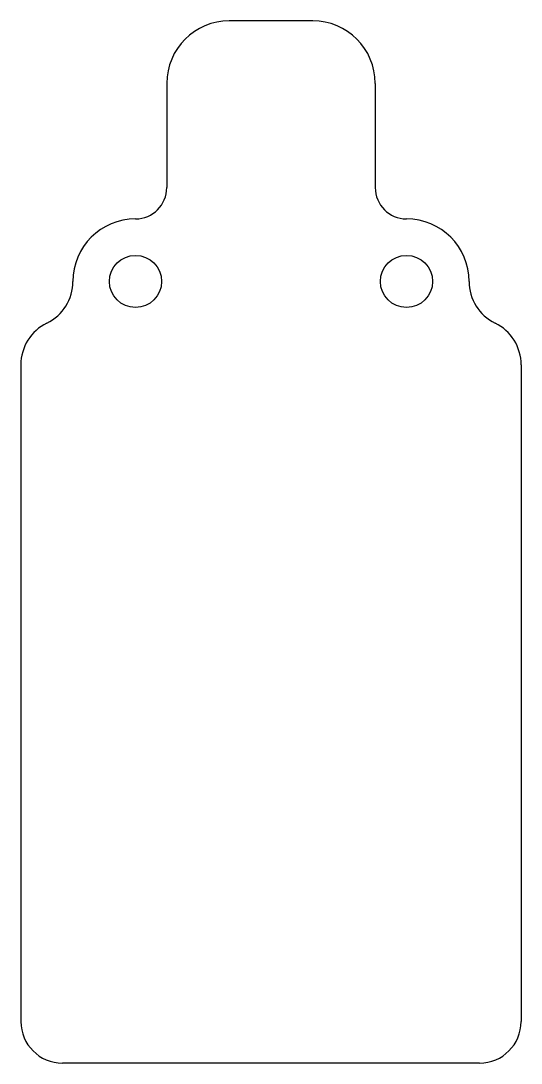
# Model space of a CAD drawing. Extents: x -12 to 12, y -18 to 32.
import ezdxf

# ---------------------------------------------------------------- set-up
doc = ezdxf.new("R2010")
doc.units = 0
doc.layers.add('MODELSKETCH_VISIBLE', color=7, linetype='CONTINUOUS')

msp = doc.modelspace()

# ---------------------------------------------------------------- linework, layer by layer
at = {"layer": 'MODELSKETCH_VISIBLE'}
for p, q in [((2, 32), (-2, 32)), ((-5, 29), (-5, 24)), ((5, 29), (5, 24)), ((-12, 15.5), (-12, -16)), ((12, 15.5), (12, -16)), ((10, -18), (-10, -18))]:
    msp.add_line(p, q, dxfattribs=at)
for centre in [(-6.5, 19.5), (6.5, 19.5)]:
    msp.add_circle(centre, 1.25, dxfattribs=at)
for centre, radius, start, end in [((-2, 29), 3, 90, 180), ((2, 29), 3, 0, 90), ((-6.5, 24), 1.5, 270, 0), ((6.5, 24), 1.5, 180, 270), ((-6.5, 19.5), 3, 90, 180), ((6.5, 19.5), 3, 0, 90), ((-11.725, 19.5), 2.225, 295.9892, 0), ((11.725, 19.5), 2.225, 180, 244.0108), ((-9.775, 15.5), 2.225, 115.9892, 180), ((9.775, 15.5), 2.225, 0, 64.0108), ((-10, -16), 2, 180, 270), ((10, -16), 2, 270, 0)]:
    msp.add_arc(centre, radius, start, end, dxfattribs=at)

doc.saveas('drawing.dxf')
